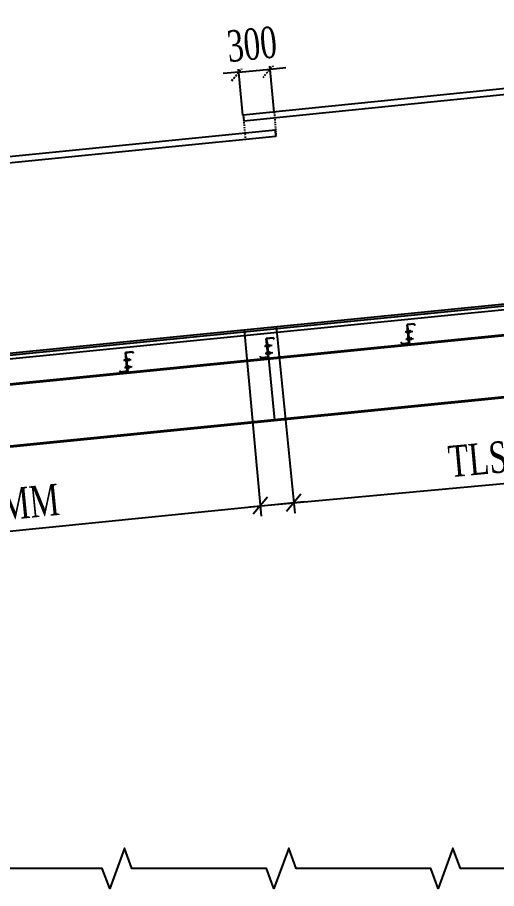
# Model space of a CAD drawing. Header units: inches. Extents: x 315041 to 662841, y -45540 to -35018.
# Drawn here: x 331598.8 to 331644.5, y -36460.6 to -36377.5 of the extents above; entities that cross this region are included whole.
import ezdxf

# ---------------------------------------------------------------- set-up
doc = ezdxf.new("R2010")
doc.units = ezdxf.units.IN
doc.header["$MEASUREMENT"] = 0
doc.linetypes.add('AZNB-BN-TL-A- X- POWDER SECTION 1 2 3$0$HIDDEN2', pattern=[0.1875, 0.125, -0.0625])
for name, color, linetype in [('1', 1, 'Continuous'), ('2', 2, 'Continuous'), ('2NET-VE', 8, 'Continuous'), ('5', 5, 'Continuous'), ('7', 7, 'Continuous'), ('8', 8, 'Continuous'), ('DIM', 8, 'Continuous'), ('flashing', 6, 'Continuous'), ('GIANG', 1, 'Continuous'), ('ROOFING', 4, 'Continuous')]:
    doc.layers.add(name, color=color, linetype=linetype)
doc.styles.add('ST1', font='times.ttf', dxfattribs={"width": 0.7})
doc.dimstyles.new('100', dxfattribs={"dimtxt": 3, "dimasz": 1.5, "dimexe": 1, "dimexo": 0, "dimgap": 1, "dimtad": 1, "dimdec": 0, "dimlfac": 100, "dimzin": 0, "dimdsep": 46, "dimtxsty": 'ST1', "dimblk": 'OBLIQUE', "dimcen": 1, "dimdle": 1, "dimclrd": 8, "dimclre": 8, "dimclrt": 3, "dimadec": 0, "dimazin": 0, "dimtfac": 1, "dimtdec": 0, "dimtix": 1, "dimtmove": 1, "dimatfit": 3, "dimfxl": 0, "dimtfill": 1, "dimtolj": 1, "dimtzin": 0, "dimlwd": -1, "dimlwe": -1, "dimarcsym": 1})

# ---------------------------------------------------------------- blocks, each defined once
blk = doc.blocks.new('*U235')
at = {"layer": '2NET-VE', "ltscale": 0.5}
for p, q in [((0, 8), (9, 8)), ((23, 7), (23, 7)), ((0, -8), (9, -8)), ((23, -7), (23, -7))]:
    blk.add_line(p, q, dxfattribs=at)
at = {"layer": '7', "linetype": 'Continuous'}
for p, q in [((22, 6), (23, 8)), ((22, -6), (24, 6)), ((23, 8), (24, 6)), ((24, 6), (25, 8)), ((24, -6), (26, 6)), ((25, 8), (26, 6)), ((26, 6), (27, 8)), ((26, -6), (28, 6)), ((27, 8), (28, 6)), ((28, 6), (29, 8)), ((28, -6), (30, 6)), ((29, 8), (30, 6)), ((30, 6), (31, 8)), ((30, -6), (32, 6)), ((30, -6), (32, 6)), ((31, 8), (32, 6)), ((32, 6), (33, 8)), ((32, -6), (34, 6)), ((33, 8), (34, 6)), ((34, 6), (35, 8)), ((34, -6), (35, 6)), ((34, -6), (35, 6)), ((34, -6), (35, 6)), ((35, 8), (35, 6)), ((35, 6), (37, 8)), ((36, -6), (37, 6)), ((37, 8), (37, 6)), ((42, 6), (37, 6)), ((42, 6), (42, -6)), ((22, -6), (23, -8)), ((22, -6), (22, -6)), ((22, -6), (22, -6)), ((23, -8), (24, -6)), ((24, -6), (25, -8)), ((25, -8), (26, -6)), ((26, -6), (27, -8)), ((27, -8), (28, -6)), ((28, -6), (29, -8)), ((29, -8), (30, -6)), ((30, -6), (31, -8)), ((31, -8), (32, -6)), ((32, -6), (33, -8)), ((33, -8), (34, -6)), ((34, -6), (35, -8)), ((35, -8), (36, -6)), ((36, -6), (42, -6))]:
    blk.add_line(p, q, dxfattribs=at)
at = {"layer": '8', "linetype": 'Continuous'}
for p, q in [((-10, 9), (-10, 12)), ((-10, -12), (-10, 12)), ((-1, 15), (-9, 15)), ((-1, 9), (-9, 9)), ((0, 9), (0, 12)), ((0, -12), (0, 12)), ((9, -18), (9, 18)), ((9, 18), (11, 18)), ((11, -18), (11, 18)), ((11, 9), (11, 12)), ((11, -12), (11, 12)), ((12, 15), (21, 15)), ((13, 9), (20, 9)), ((22, 9), (22, 12)), ((22, -12), (22, 12)), ((-10, -9), (-10, -12)), ((-1, -9), (-9, -9)), ((-9, -15), (-1, -15)), ((0, -9), (0, -12)), ((9, -18), (11, -18)), ((11, -9), (11, -12)), ((21, -15), (12, -15)), ((13, -9), (20, -9)), ((22, -9), (22, -12))]:
    blk.add_line(p, q, dxfattribs=at)
at = {"layer": '8', "ltscale": 10}
blk.add_line((-33, 0), (65, 0), dxfattribs=at)
at = {"layer": '8', "linetype": 'Continuous'}
for centre, radius, start, end in [((-5, 12), 5.58, 146.602, 180), ((-6, 12), 4.1, 180, 228.5476), ((-6, 6), 4.1, 131.4524, 180), ((-6, 12), 5.58, 0, 33.398), ((-4, 12), 4.1, 311.4524, 0), ((-4, 6), 4.1, 0, 48.5476), ((17, 12), 5.58, 146.602, 180), ((16, 12), 4.1, 180, 228.5476), ((16, 6), 4.1, 131.4524, 180), ((18, 12), 4.1, 311.4524, 0), ((18, 6), 4.1, 0, 48.5476), ((16, 12), 5.58, 0, 33.398), ((-6, -6), 4.1, 180, 228.5476), ((-6, -12), 4.1, 131.4524, 180), ((-5, -12), 5.58, 180, 213.398), ((-4, -6), 4.1, 311.4524, 0), ((-4, -12), 4.1, 0, 48.5476), ((-6, -12), 5.58, 326.602, 0), ((16, -6), 4.1, 180, 228.5476), ((16, -12), 4.1, 131.4524, 180), ((17, -12), 5.58, 180, 213.398), ((18, -6), 4.1, 311.4524, 0), ((18, -12), 4.1, 0, 48.5476), ((16, -12), 5.58, 326.602, 0)]:
    blk.add_arc(centre, radius, start, end, dxfattribs=at)
blk = doc.blocks.new('*U234')
at = {"layer": '2NET-VE', "ltscale": 0.5}
for p, q in [((0, 8), (9, 8)), ((23, 7), (23, 7)), ((0, -8), (9, -8)), ((23, -7), (23, -7))]:
    blk.add_line(p, q, dxfattribs=at)
at = {"layer": '7', "linetype": 'Continuous'}
for p, q in [((22, 6), (23, 8)), ((22, -6), (24, 6)), ((23, 8), (24, 6)), ((24, 6), (25, 8)), ((24, -6), (26, 6)), ((25, 8), (26, 6)), ((26, 6), (27, 8)), ((26, -6), (28, 6)), ((27, 8), (28, 6)), ((28, 6), (29, 8)), ((28, -6), (30, 6)), ((29, 8), (30, 6)), ((30, 6), (31, 8)), ((30, -6), (32, 6)), ((30, -6), (32, 6)), ((31, 8), (32, 6)), ((32, 6), (33, 8)), ((32, -6), (34, 6)), ((33, 8), (34, 6)), ((34, 6), (35, 8)), ((34, -6), (35, 6)), ((34, -6), (35, 6)), ((34, -6), (35, 6)), ((35, 8), (35, 6)), ((35, 6), (37, 8)), ((36, -6), (37, 6)), ((37, 8), (37, 6)), ((42, 6), (37, 6)), ((42, 6), (42, -6)), ((22, -6), (23, -8)), ((22, -6), (22, -6)), ((22, -6), (22, -6)), ((23, -8), (24, -6)), ((24, -6), (25, -8)), ((25, -8), (26, -6)), ((26, -6), (27, -8)), ((27, -8), (28, -6)), ((28, -6), (29, -8)), ((29, -8), (30, -6)), ((30, -6), (31, -8)), ((31, -8), (32, -6)), ((32, -6), (33, -8)), ((33, -8), (34, -6)), ((34, -6), (35, -8)), ((35, -8), (36, -6)), ((36, -6), (42, -6))]:
    blk.add_line(p, q, dxfattribs=at)
at = {"layer": '8', "linetype": 'Continuous'}
for p, q in [((-10, 9), (-10, 12)), ((-10, -12), (-10, 12)), ((-1, 15), (-9, 15)), ((-1, 9), (-9, 9)), ((0, 9), (0, 12)), ((0, -12), (0, 12)), ((9, -18), (9, 18)), ((9, 18), (11, 18)), ((11, -18), (11, 18)), ((11, 9), (11, 12)), ((11, -12), (11, 12)), ((12, 15), (21, 15)), ((13, 9), (20, 9)), ((22, 9), (22, 12)), ((22, -12), (22, 12)), ((-10, -9), (-10, -12)), ((-1, -9), (-9, -9)), ((-9, -15), (-1, -15)), ((0, -9), (0, -12)), ((9, -18), (11, -18)), ((11, -9), (11, -12)), ((21, -15), (12, -15)), ((13, -9), (20, -9)), ((22, -9), (22, -12))]:
    blk.add_line(p, q, dxfattribs=at)
at = {"layer": '8', "ltscale": 10}
blk.add_line((-33, 0), (65, 0), dxfattribs=at)
at = {"layer": '8', "linetype": 'Continuous'}
for centre, radius, start, end in [((-5, 12), 5.58, 146.602, 180), ((-6, 12), 4.1, 180, 228.5476), ((-6, 6), 4.1, 131.4524, 180), ((-6, 12), 5.58, 0, 33.398), ((-4, 12), 4.1, 311.4524, 0), ((-4, 6), 4.1, 0, 48.5476), ((17, 12), 5.58, 146.602, 180), ((16, 12), 4.1, 180, 228.5476), ((16, 6), 4.1, 131.4524, 180), ((18, 12), 4.1, 311.4524, 0), ((18, 6), 4.1, 0, 48.5476), ((16, 12), 5.58, 0, 33.398), ((-6, -6), 4.1, 180, 228.5476), ((-6, -12), 4.1, 131.4524, 180), ((-5, -12), 5.58, 180, 213.398), ((-4, -6), 4.1, 311.4524, 0), ((-4, -12), 4.1, 0, 48.5476), ((-6, -12), 5.58, 326.602, 0), ((16, -6), 4.1, 180, 228.5476), ((16, -12), 4.1, 131.4524, 180), ((17, -12), 5.58, 180, 213.398), ((18, -6), 4.1, 311.4524, 0), ((18, -12), 4.1, 0, 48.5476), ((16, -12), 5.58, 326.602, 0)]:
    blk.add_arc(centre, radius, start, end, dxfattribs=at)
blk = doc.blocks.new('XM150')
at = {"layer": '2', "ltscale": 0.015}
for p, q in [((68.9, 180), (0.9, 180)), ((0.9, 1.1), (0.9, 180)), ((2, 178.9), (2, 0)), ((2, 178.9), (68.3, 178.9)), ((75.4, 166.5), (68.3, 178.9)), ((68.9, 180), (76.4, 167)), ((76.4, 167), (75.4, 166.5)), ((-73.5, 13), (-72.5, 13.5)), ((-66, 0), (-73.5, 13)), ((-72.5, 13.5), (-65.4, 1.1)), ((2, 0), (-66, 0)), ((-65.4, 1.1), (0.9, 1.1))]:
    blk.add_line(p, q, dxfattribs=at)
at = {"layer": '5'}
blk.add_lwpolyline([(8, -10), (8, 140), (2, 140), (2, -10), (8, -10)], close=True, dxfattribs=at)
at = {"layer": 'GIANG', "xscale": 0.7499999999999999, "yscale": 0.7499999999999999, "zscale": 0.7499999999999999}
for name, p in [('*U235', (0.9, 110)), ('*U234', (0.9, 40))]:
    blk.add_blockref(name, p, dxfattribs=at)
blk = doc.blocks.new('*U238')
at = {"layer": '2', "xscale": 0.008333333333333335, "yscale": 0.008333333333333335, "zscale": 0.008333333333333335, "rotation": 5.710593137616317}
blk.add_blockref('XM150', (0.083, -0.704), dxfattribs=at)
blk = doc.blocks.new('*U239')
at = {"layer": 'DIM', "color": 0, "linetype": 'ByBlock', "lineweight": -2, "transparency": 16777216}
for p in [(-33.583, -3.358), (-44.777, -4.478), (-55.971, -5.597)]:
    blk.add_blockref('*U238', p, dxfattribs=at)
blk = doc.blocks.new('_Oblique')
at = {"color": 0, "linetype": 'ByBlock', "lineweight": -2}
blk.add_line((-0.5, -0.5), (0.5, 0.5), dxfattribs=at)
blk = doc.blocks.new('*D787')
at = {"color": 8, "linetype": 'Continuous', "transparency": 16777216}
for p, q in [((331623.452, -36406.959), (331625.235, -36424.764)), ((331558.275, -36413.487), (331560.058, -36431.291)), ((331558.963, -36430.396), (331626.13, -36423.669))]:
    blk.add_line(p, q, dxfattribs=at)
at = {"layer": 'Defpoints', "color": 0, "transparency": 16777216}
for p in [(331623.452, -36406.959), (331558.275, -36413.487), (331625.135, -36423.769)]:
    blk.add_point(p, dxfattribs=at)
at = {"color": 8, "transparency": 16777216, "xscale": 1.5, "yscale": 1.5, "zscale": 1.5}
for p, rotation in [((331625.135, -36423.769), 5.719278145171502), ((331559.958, -36430.296), 185.7192781451715)]:
    blk.add_blockref('_Oblique', p, dxfattribs=dict(at, rotation=rotation))
at = {"color": 3, "transparency": 16777216, "insert": (331592.294, -36424.512), "char_height": 3, "attachment_point": 5, "rotation": 5.71928, "style": 'ST1', "bg_fill": 3, "box_fill_scale": 1.25, "bg_fill_color": 256, "bg_fill_true_color": 13158600, "bg_fill_transparency": 11360224}
blk.add_mtext('\\A1;TLS1=6550MM', dxfattribs=at)
blk = doc.blocks.new('*D788')
at = {"layer": '2', "color": 8, "linetype": 'Continuous', "transparency": 16777216}
for p, q in [((331677.637, -36401.53), (331679.31, -36419.834)), ((331620.417, -36407.263), (331622.044, -36425.068)), ((331620.957, -36424.163), (331680.215, -36418.747))]:
    blk.add_line(p, q, dxfattribs=at)
at = {"layer": 'Defpoints', "color": 0, "transparency": 16777216}
for p in [(331677.637, -36401.53), (331620.417, -36407.263), (331679.219, -36418.838)]:
    blk.add_point(p, dxfattribs=at)
at = {"layer": '2', "color": 8, "transparency": 16777216, "xscale": 1.5, "yscale": 1.5, "zscale": 1.5}
for p, rotation in [((331679.219, -36418.838), 5.222103691878452), ((331621.953, -36424.072), 185.2221036918785)]:
    blk.add_blockref('_Oblique', p, dxfattribs=dict(at, rotation=rotation))
at = {"layer": '2', "color": 3, "transparency": 16777216, "insert": (331650.356, -36418.932), "char_height": 3, "attachment_point": 5, "rotation": 5.2221, "style": 'ST1', "bg_fill": 3, "box_fill_scale": 1.25, "bg_fill_color": 256, "bg_fill_true_color": 13158600, "bg_fill_transparency": 4980820}
blk.add_mtext('\\A1;TLS3=5750MM', dxfattribs=at)
blk = doc.blocks.new('*D795')
at = {"color": 8, "linetype": 'Continuous', "transparency": 16777216}
for p, q in [((331623.279, -36386.506), (331622.783, -36381.392)), ((331620.298, -36386.795), (331619.801, -36381.682)), ((331622.88, -36382.387), (331624.373, -36382.243)), ((331619.898, -36382.677), (331618.405, -36382.822)), ((331619.898, -36382.677), (331622.88, -36382.387))]:
    blk.add_line(p, q, dxfattribs=at)
at = {"layer": 'Defpoints', "color": 0, "linetype": 'AZNB-BN-TL-A- X- POWDER SECTION 1 2 3$0$HIDDEN2', "transparency": 16777216}
for p in [(331620.298, -36386.795), (331623.279, -36386.506)]:
    blk.add_point(p, dxfattribs=at)
at = {"color": 8, "linetype": 'AZNB-BN-TL-A- X- POWDER SECTION 1 2 3$0$HIDDEN2', "transparency": 16777216, "xscale": 1.5, "yscale": 1.5, "zscale": 1.5}
for p, rotation in [((331619.898, -36382.677), 5.544059627748288), ((331622.88, -36382.387), 185.5440596277483)]:
    blk.add_blockref('_Oblique', p, dxfattribs=dict(at, rotation=rotation))
at = {"color": 3, "linetype": 'AZNB-BN-TL-A- X- POWDER SECTION 1 2 3$0$HIDDEN2', "transparency": 16777216, "insert": (331621.145, -36380.018), "char_height": 3, "attachment_point": 5, "rotation": 5.54406, "style": 'ST1', "bg_fill": 3, "box_fill_scale": 1.25, "bg_fill_color": 256, "bg_fill_true_color": 13158600, "bg_fill_transparency": 9024412}
blk.add_mtext('\\A1;300', dxfattribs=at)
at = {"layer": 'Defpoints', "color": 0, "linetype": 'AZNB-BN-TL-A- X- POWDER SECTION 1 2 3$0$HIDDEN2', "transparency": 16777216}
blk.add_point((331622.88, -36382.387), dxfattribs=at)

msp = doc.modelspace()

# ---------------------------------------------------------------- linework, layer by layer
at = {"color": 8, "linetype": 'AZNB-BN-TL-A- X- POWDER SECTION 1 2 3$0$HIDDEN2'}
for p, q in [((331620.317, -36386.7931), (331620.5251, -36389.0702)), ((331623.2784, -36386.497), (331623.4465, -36388.776))]:
    msp.add_line(p, q, dxfattribs=at)
at = {"color": 2, "true_color": 0xe7eb14}
msp.add_lwpolyline([(331620.3671, -36387.3409), (331675.8249, -36381.6986), (331675.7749, -36381.1509), (331620.317, -36386.7931)], close=True, dxfattribs=at)
at = {"color": 1, "true_color": 0xfa051e}
msp.add_lwpolyline([(331558.324, -36395.2902), (331623.4465, -36388.776), (331623.4061, -36388.2293), (331558.2739, -36394.7424)], close=True, dxfattribs=at)
at = {"layer": '1'}
msp.add_line((331622.7174, -36409.995), (331623.3064, -36415.8856), dxfattribs=at)
at = {"layer": '2', "color": 9}
for p, q in [((331687.1824, -36403.5485), (331557.6319, -36416.5035)), ((331687.1923, -36403.648), (331557.7519, -36416.592)), ((331687.1724, -36409.4789), (331597.4314, -36418.453)), ((331687.1824, -36409.5784), (331597.4414, -36418.5525)), ((331600.3987, -36418.1764), (331600.4067, -36418.256))]:
    msp.add_line(p, q, dxfattribs=at)
at = {"layer": 'flashing', "color": 94, "linetype": 'Continuous'}
msp.add_lwpolyline([(331647.1146, -36458.6855), (331641.041, -36458.6855), (331640.3379, -36456.7537), (331638.9316, -36460.6173), (331638.2285, -36458.6855), (331631.4378, -36458.6855), (331631.4378, -36458.6855), (331631.4378, -36458.6855), (331631.4378, -36458.6855), (331631.4378, -36458.6855), (331631.4378, -36458.6855), (331631.4378, -36458.6855), (331625.3642, -36458.6855), (331624.6611, -36456.7537), (331623.2548, -36460.6173), (331622.5517, -36458.6855), (331615.761, -36458.6855), (331615.761, -36458.6855), (331615.761, -36458.6855), (331615.761, -36458.6855), (331615.761, -36458.6855), (331615.761, -36458.6855), (331615.761, -36458.6855), (331609.6874, -36458.6855), (331608.9843, -36456.7537), (331607.578, -36460.6173), (331606.8749, -36458.6855), (331600.0842, -36458.6855), (331600.0842, -36458.6855), (331600.0842, -36458.6855), (331600.0842, -36458.6855), (331600.0842, -36458.6855), (331600.0842, -36458.6855), (331600.0842, -36458.6855), (331594.0106, -36458.6855)], dxfattribs=at)
at = {"layer": 'ROOFING'}
for p, q in [((331558.274, -36413.4771), (331677.6761, -36401.5404)), ((331558.274, -36413.4872), (331677.6775, -36401.5503)), ((331558.2925, -36413.6763), (331677.7039, -36401.7386)), ((331558.6652, -36413.9907), (331677.4642, -36402.1143)), ((331558.7091, -36413.9763), (331677.4718, -36402.1035))]:
    msp.add_line(p, q, dxfattribs=at)

# ---------------------------------------------------------------- block references
at = {"layer": 'DIM', "xscale": 1.200000000011642, "yscale": 1.200000000011642, "zscale": 1.2}
msp.add_blockref('*U239', (331676.3196, -36403.68), dxfattribs=at)

# ---------------------------------------------------------------- next in the draw order: dimensions: what is measured, and where the dimension line sits
at = {"color": 8, "linetype": 'AZNB-BN-TL-A- X- POWDER SECTION 1 2 3$0$HIDDEN2'}
dim = msp.add_aligned_dim(p1=(331620.2976, -36386.7951), p2=(331623.2793, -36386.5056), distance=4.1375, dimstyle='100', dxfattribs=at)
dim.commit()
dim.dimension.update_dxf_attribs({"geometry": '*D795', "text_midpoint": (331621.1447, -36380.0181)})
dim = msp.add_aligned_dim(p1=(331558.2749, -36413.4871), p2=(331623.452, -36406.9594), distance=-16.8933, text='TLS1=<>MM', dimstyle='100')
dim.commit()
dim.dimension.update_dxf_attribs({"geometry": '*D787', "text_midpoint": (331592.2945, -36424.5115)})

# ---------------------------------------------------------------- next in the draw order: dimensions: what is measured, and where the dimension line sits
at = {"layer": '2', "color": 9}
dim = msp.add_linear_dim(base=(331679.2193, -36418.8378), p1=(331620.4171, -36407.2628), p2=(331677.6374, -36401.5302), angle=185.222104, text='TLS3=<>MM', dimstyle='100', dxfattribs=at)
dim.commit()
dim.dimension.update_dxf_attribs({"geometry": '*D788', "text_midpoint": (331650.3557, -36418.9317)})

doc.saveas('drawing.dxf')
